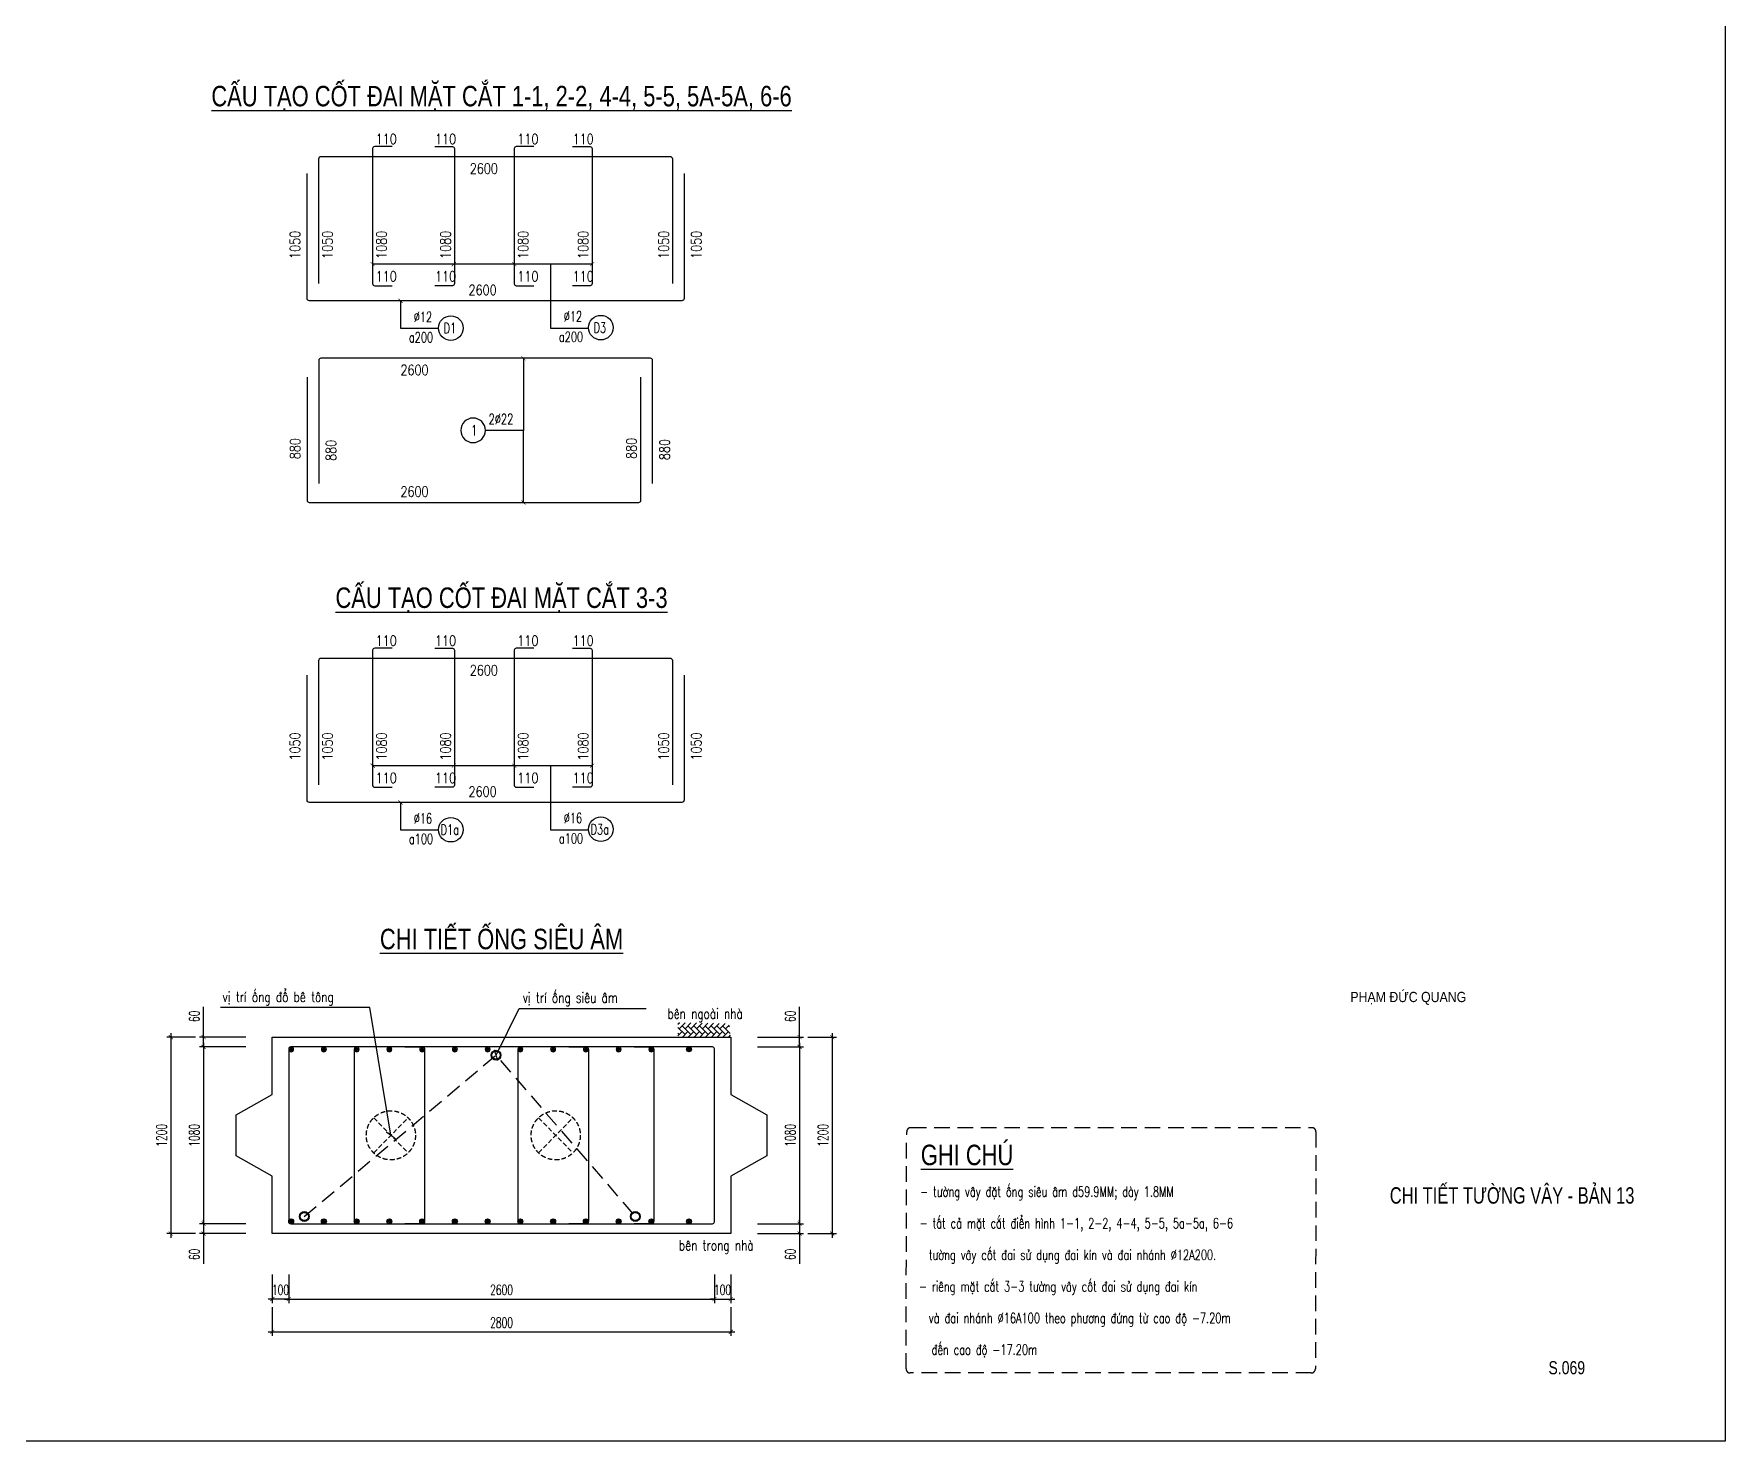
# Model space of a CAD drawing. Header units: millimetres. Extents: x -143483 to 1166745, y -1448440 to -1202244.
# Drawn here: x 113476 to 154797, y -1356105 to -1321726 of the extents above; entities that cross this region are included whole.
import ezdxf
from ezdxf.enums import TextEntityAlignment as Align

# ---------------------------------------------------------------- set-up
doc = ezdxf.new("R2010")
doc.units = ezdxf.units.MM
doc.header["$LTSCALE"] = 30
doc.header["$PDMODE"] = 3
doc.linetypes.add('DASHED', pattern=[19.05, 12.7, -6.35])
doc.layers.get('0').update_dxf_attribs({"lineweight": 9})
doc.layers.get('Defpoints').update_dxf_attribs({"lineweight": 9})
for name, color, linetype in [('0-Chu khung ten', 7, 'Continuous'), ('ccu11-Cotthep', 9, 'Continuous'), ('ccu11-Dim', 8, 'Continuous'), ('ccu11-Hatch', 8, 'Continuous'), ('ccu11-Manh', 8, 'Continuous'), ('ccu11-Text', 31, 'Continuous'), ('ccu11-Thay', 7, 'Continuous'), ('ccu11-Thep doc', 4, 'Continuous'), ('ccu11-Thepdai', 6, 'Continuous')]:
    doc.layers.add(name, color=color, linetype=linetype)
doc.layers.add('ccu11-Khuat', color=9, linetype='DASHED', lineweight=30)
doc.styles.add('ccu11-dim', font='vnsimli.shx', dxfattribs={"width": 0.65, "bigfont": 'bigfont.shx'})
doc.styles.add('ccu11-VnAvantH', font='VHAVAN.TTF')
doc.styles.add('ccu11-VnAvH-B', font='VHAVANB.TTF')
doc.styles.add('ccu11-vnsimli', font='vnsimli.shx', dxfattribs={"width": 0.8, "bigfont": 'vns.shx'})
doc.styles.add('ccu11-vnsimple', font='vnsimple.shx', dxfattribs={"bigfont": 'bigfont.shx'})
doc.styles.add('ccu11_simli', font='vnsimli.shx', dxfattribs={"width": 0.8})
doc.styles.add('LoGoTTAs1', font='VHARIAL.TTF')
doc.styles.add('LoGoTTAs2', font='VHAVAN.TTF')
doc.styles.add('VNARIALH', font='VHARIAL.TTF')
doc.dimstyles.new('ccu11-100', dxfattribs={"dimscale": 100, "dimtxt": 2.5, "dimasz": 1, "dimexe": 1, "dimexo": 2, "dimgap": 1, "dimtad": 1, "dimdec": 0, "dimdsep": 46, "dimtxsty": 'ccu11-dim', "dimblk": 'ARCHTICK', "dimcen": -1, "dimdle": 1, "dimclrd": 256, "dimclre": 256, "dimclrt": 3, "dimadec": 0, "dimazin": 2, "dimtfac": 0.1, "dimtdec": 0, "dimtmove": 0, "dimatfit": 1, "dimldrblk": 'ARCHTICK', "dimfxl": 0, "dimtvp": 0.833333, "dimtolj": 1, "dimtzin": 12, "dimarcsym": 0})
doc.dimstyles.new('ccu11-100x4', dxfattribs={"dimscale": 100, "dimtxt": 2.5, "dimasz": 1, "dimexe": 1, "dimexo": 2, "dimgap": 1, "dimtad": 1, "dimdec": 0, "dimlfac": 0.25, "dimdsep": 46, "dimtxsty": 'ccu11-dim', "dimblk": 'ARCHTICK', "dimcen": -1, "dimdle": 1, "dimclrd": 256, "dimclre": 256, "dimclrt": 3, "dimadec": 0, "dimazin": 2, "dimtfac": 0.1, "dimtdec": 0, "dimtmove": 0, "dimatfit": 1, "dimldrblk": 'ARCHTICK', "dimfxl": 0, "dimtvp": 0.833333, "dimtolj": 1, "dimtzin": 12, "dimarcsym": 0})

# ---------------------------------------------------------------- blocks, each defined once
blk = doc.blocks.new('_ARCHTICK')
at = {"color": 0, "linetype": 'ByBlock', "const_width": 0.15}
blk.add_lwpolyline([(-0.5, -0.5), (0.5, 0.5)], dxfattribs=at)
blk = doc.blocks.new('SHD')
at = {"layer": 'ccu11-Cotthep'}
blk.add_circle((300, 0), 300, dxfattribs=at)
at = {"layer": 'ccu11-Cotthep', "color": 31, "style": 'ccu11_simli', "width": 0.8}
blk.add_attdef('DK', text='', height=250, dxfattribs=at).set_placement((-101, 65), align=Align.BOTTOM_RIGHT)
blk.add_attdef('KH', text='', height=250, dxfattribs=at).set_placement((300, 0), align=Align.MIDDLE)
blk.add_attdef('KC', text='', height=250, dxfattribs=at).set_placement((-101, -142), align=Align.TOP_RIGHT)
blk = doc.blocks.new('MCT')
at = {"ltscale": 0.005}
for p, q in [((-0.49, 0), (0.49, 0)), ((0.35, -0.35), (-0.35, 0.35)), ((-0.35, -0.35), (0.35, 0.35)), ((0, -0.49), (0, 0.49))]:
    blk.add_line(p, q, dxfattribs=at)
blk.add_circle((0, 0), 0.492, dxfattribs=at)
blk = doc.blocks.new('*U3412')
at = {"layer": 'ccu11-Thep doc', "xscale": -121.9200000001001, "yscale": 121.9200000001001, "zscale": 121.92, "rotation": 270}
blk.add_blockref('MCT', (0, 0), dxfattribs=at)
blk = doc.blocks.new('*U3413')
at = {"layer": 'ccu11-Thep doc', "color": 0, "linetype": 'ByBlock', "lineweight": -2, "transparency": 16777216}
for p in [(0, 0), (800, 0), (1600, 0), (2400, 0), (3200, 0), (4000, 0), (4800, 0), (5600, 0), (6400, 0), (7200, 0), (8000, 0), (8800, 0)]:
    blk.add_blockref('*U3412', p, dxfattribs=at)
blk = doc.blocks.new('*U3414')
at = {"layer": 'ccu11-Thep doc', "xscale": -121.9200000001001, "yscale": 121.9200000001001, "zscale": 121.92, "rotation": 270}
blk.add_blockref('MCT', (0, 0), dxfattribs=at)
blk = doc.blocks.new('*U3415')
at = {"layer": 'ccu11-Thep doc', "color": 0, "linetype": 'ByBlock', "lineweight": -2, "transparency": 16777216}
for p in [(0, 0), (800, 0), (1600, 0), (2400, 0), (3200, 0), (4000, 0), (4800, 0), (5600, 0), (6400, 0), (7200, 0), (8000, 0), (8800, 0)]:
    blk.add_blockref('*U3414', p, dxfattribs=at)
blk = doc.blocks.new('*D3467')
at = {"layer": 'ccu11-Dim', "linetype": 'ByBlock', "lineweight": -2, "ltscale": 30, "transparency": 16777216}
for p, q in [((117623, -1346234), (117623, -1345494)), ((118652, -1346234), (117523, -1346234)), ((118652, -1346474), (117523, -1346474)), ((117623, -1346474), (117623, -1346234)), ((117623, -1346474), (117623, -1346574))]:
    blk.add_line(p, q, dxfattribs=at)
at = {"layer": 'Defpoints', "color": 0, "linetype": 'ByBlock', "ltscale": 30, "transparency": 16777216}
for p in [(117623, -1346474), (118852, -1346234), (118852, -1346474)]:
    blk.add_point(p, dxfattribs=at)
at = {"layer": 'ccu11-Dim', "linetype": 'ByBlock', "lineweight": -2, "ltscale": 30, "transparency": 16777216, "xscale": 100, "yscale": 100, "zscale": 100}
for p, rotation in [((117623, -1346234), 270), ((117623, -1346474), 90)]:
    blk.add_blockref('_ARCHTICK', p, dxfattribs=dict(at, rotation=rotation))
at = {"layer": 'ccu11-Dim', "color": 3, "linetype": 'ByBlock', "ltscale": 30, "transparency": 16777216, "insert": (117398, -1345726), "char_height": 250, "attachment_point": 5, "rotation": 90, "style": 'ccu11-dim'}
blk.add_mtext('\\A1;60', dxfattribs=at)
blk = doc.blocks.new('*D3468')
at = {"layer": 'ccu11-Dim', "linetype": 'ByBlock', "lineweight": -2, "ltscale": 30, "transparency": 16777216}
for p, q in [((118652, -1346474), (117523, -1346474)), ((117623, -1346374), (117623, -1350894)), ((118652, -1350794), (117523, -1350794))]:
    blk.add_line(p, q, dxfattribs=at)
at = {"layer": 'Defpoints', "color": 0, "linetype": 'ByBlock', "ltscale": 30, "transparency": 16777216}
for p in [(118852, -1346474), (117623, -1350794), (118852, -1350794)]:
    blk.add_point(p, dxfattribs=at)
at = {"layer": 'ccu11-Dim', "linetype": 'ByBlock', "lineweight": -2, "ltscale": 30, "transparency": 16777216, "xscale": 100, "yscale": 100, "zscale": 100}
for p, rotation in [((117623, -1346474), 90), ((117623, -1350794), 270)]:
    blk.add_blockref('_ARCHTICK', p, dxfattribs=dict(at, rotation=rotation))
at = {"layer": 'ccu11-Dim', "color": 3, "linetype": 'ByBlock', "ltscale": 30, "transparency": 16777216, "insert": (117398, -1348634), "char_height": 250, "attachment_point": 5, "rotation": 90, "style": 'ccu11-dim'}
blk.add_mtext('\\A1;1080', dxfattribs=at)
blk = doc.blocks.new('*D3469')
at = {"layer": 'ccu11-Dim', "linetype": 'ByBlock', "lineweight": -2, "ltscale": 30, "transparency": 16777216}
for p, q in [((117623, -1350794), (117623, -1350694)), ((118652, -1350794), (117523, -1350794)), ((118652, -1351034), (117523, -1351034)), ((117623, -1350794), (117623, -1351034)), ((117623, -1351034), (117623, -1351773))]:
    blk.add_line(p, q, dxfattribs=at)
at = {"layer": 'Defpoints', "color": 0, "linetype": 'ByBlock', "ltscale": 30, "transparency": 16777216}
for p in [(117623, -1350794), (118852, -1350794), (118852, -1351034)]:
    blk.add_point(p, dxfattribs=at)
at = {"layer": 'ccu11-Dim', "linetype": 'ByBlock', "lineweight": -2, "ltscale": 30, "transparency": 16777216, "xscale": 100, "yscale": 100, "zscale": 100}
for p, rotation in [((117623, -1350794), 270), ((117623, -1351034), 90)]:
    blk.add_blockref('_ARCHTICK', p, dxfattribs=dict(at, rotation=rotation))
at = {"layer": 'ccu11-Dim', "color": 3, "linetype": 'ByBlock', "ltscale": 30, "transparency": 16777216, "insert": (117398, -1351542), "char_height": 250, "attachment_point": 5, "rotation": 90, "style": 'ccu11-dim'}
blk.add_mtext('\\A1;60', dxfattribs=at)
blk = doc.blocks.new('*D3470')
at = {"layer": 'ccu11-Dim', "linetype": 'ByBlock', "lineweight": -2, "ltscale": 30, "transparency": 16777216}
for p, q in [((116823, -1346134), (116823, -1351134)), ((117423, -1346234), (116723, -1346234)), ((117423, -1351034), (116723, -1351034))]:
    blk.add_line(p, q, dxfattribs=at)
at = {"layer": 'Defpoints', "color": 0, "linetype": 'ByBlock', "ltscale": 30, "transparency": 16777216}
for p in [(117623, -1346234), (116823, -1351034), (117623, -1351034)]:
    blk.add_point(p, dxfattribs=at)
at = {"layer": 'ccu11-Dim', "linetype": 'ByBlock', "lineweight": -2, "ltscale": 30, "transparency": 16777216, "xscale": 100, "yscale": 100, "zscale": 100}
for p, rotation in [((116823, -1346234), 90), ((116823, -1351034), 270)]:
    blk.add_blockref('_ARCHTICK', p, dxfattribs=dict(at, rotation=rotation))
at = {"layer": 'ccu11-Dim', "color": 3, "linetype": 'ByBlock', "ltscale": 30, "transparency": 16777216, "insert": (116598, -1348634), "char_height": 250, "attachment_point": 5, "rotation": 90, "style": 'ccu11-dim'}
blk.add_mtext('\\A1;1200', dxfattribs=at)
blk = doc.blocks.new('*D3496')
at = {"layer": 'ccu11-Dim', "linetype": 'ByBlock', "lineweight": -2, "ltscale": 30, "transparency": 16777216}
for p, q in [((132183, -1346234), (132183, -1345494)), ((131154, -1346234), (132283, -1346234)), ((131154, -1346474), (132283, -1346474)), ((132183, -1346474), (132183, -1346234)), ((132183, -1346474), (132183, -1346574))]:
    blk.add_line(p, q, dxfattribs=at)
at = {"layer": 'Defpoints', "color": 0, "linetype": 'ByBlock', "ltscale": 30, "transparency": 16777216}
for p in [(130954, -1346234), (130954, -1346474), (132183, -1346474)]:
    blk.add_point(p, dxfattribs=at)
at = {"layer": 'ccu11-Dim', "linetype": 'ByBlock', "lineweight": -2, "ltscale": 30, "transparency": 16777216, "xscale": 100, "yscale": 100, "zscale": 100}
for p, rotation in [((132183, -1346234), 270), ((132183, -1346474), 90)]:
    blk.add_blockref('_ARCHTICK', p, dxfattribs=dict(at, rotation=rotation))
at = {"layer": 'ccu11-Dim', "color": 3, "linetype": 'ByBlock', "ltscale": 30, "transparency": 16777216, "insert": (131958, -1345726), "char_height": 250, "attachment_point": 5, "rotation": 90, "style": 'ccu11-dim'}
blk.add_mtext('\\A1;60', dxfattribs=at)
blk = doc.blocks.new('*D3497')
at = {"layer": 'ccu11-Dim', "linetype": 'ByBlock', "lineweight": -2, "ltscale": 30, "transparency": 16777216}
for p, q in [((131154, -1346474), (132283, -1346474)), ((132183, -1346374), (132183, -1350894)), ((131154, -1350794), (132283, -1350794))]:
    blk.add_line(p, q, dxfattribs=at)
at = {"layer": 'Defpoints', "color": 0, "linetype": 'ByBlock', "ltscale": 30, "transparency": 16777216}
for p in [(130954, -1346474), (130954, -1350794), (132183, -1350794)]:
    blk.add_point(p, dxfattribs=at)
at = {"layer": 'ccu11-Dim', "linetype": 'ByBlock', "lineweight": -2, "ltscale": 30, "transparency": 16777216, "xscale": 100, "yscale": 100, "zscale": 100}
for p, rotation in [((132183, -1346474), 90), ((132183, -1350794), 270)]:
    blk.add_blockref('_ARCHTICK', p, dxfattribs=dict(at, rotation=rotation))
at = {"layer": 'ccu11-Dim', "color": 3, "linetype": 'ByBlock', "ltscale": 30, "transparency": 16777216, "insert": (131958, -1348634), "char_height": 250, "attachment_point": 5, "rotation": 90, "style": 'ccu11-dim'}
blk.add_mtext('\\A1;1080', dxfattribs=at)
blk = doc.blocks.new('*D3498')
at = {"layer": 'ccu11-Dim', "linetype": 'ByBlock', "lineweight": -2, "ltscale": 30, "transparency": 16777216}
for p, q in [((132183, -1350794), (132183, -1350694)), ((131154, -1350794), (132283, -1350794)), ((131154, -1351034), (132283, -1351034)), ((132183, -1350794), (132183, -1351034)), ((132183, -1351034), (132183, -1351773))]:
    blk.add_line(p, q, dxfattribs=at)
at = {"layer": 'Defpoints', "color": 0, "linetype": 'ByBlock', "ltscale": 30, "transparency": 16777216}
for p in [(130954, -1350794), (130954, -1351034), (132183, -1350794)]:
    blk.add_point(p, dxfattribs=at)
at = {"layer": 'ccu11-Dim', "linetype": 'ByBlock', "lineweight": -2, "ltscale": 30, "transparency": 16777216, "xscale": 100, "yscale": 100, "zscale": 100}
for p, rotation in [((132183, -1350794), 270), ((132183, -1351034), 90)]:
    blk.add_blockref('_ARCHTICK', p, dxfattribs=dict(at, rotation=rotation))
at = {"layer": 'ccu11-Dim', "color": 3, "linetype": 'ByBlock', "ltscale": 30, "transparency": 16777216, "insert": (131958, -1351542), "char_height": 250, "attachment_point": 5, "rotation": 90, "style": 'ccu11-dim'}
blk.add_mtext('\\A1;60', dxfattribs=at)
blk = doc.blocks.new('*D3499')
at = {"layer": 'ccu11-Dim', "linetype": 'ByBlock', "lineweight": -2, "ltscale": 30, "transparency": 16777216}
for p, q in [((132983, -1346134), (132983, -1351134)), ((132383, -1346234), (133083, -1346234)), ((132383, -1351034), (133083, -1351034))]:
    blk.add_line(p, q, dxfattribs=at)
at = {"layer": 'Defpoints', "color": 0, "linetype": 'ByBlock', "ltscale": 30, "transparency": 16777216}
for p in [(132183, -1346234), (132183, -1351034), (132983, -1351034)]:
    blk.add_point(p, dxfattribs=at)
at = {"layer": 'ccu11-Dim', "linetype": 'ByBlock', "lineweight": -2, "ltscale": 30, "transparency": 16777216, "xscale": 100, "yscale": 100, "zscale": 100}
for p, rotation in [((132983, -1346234), 90), ((132983, -1351034), 270)]:
    blk.add_blockref('_ARCHTICK', p, dxfattribs=dict(at, rotation=rotation))
at = {"layer": 'ccu11-Dim', "color": 3, "linetype": 'ByBlock', "ltscale": 30, "transparency": 16777216, "insert": (132758, -1348634), "char_height": 250, "attachment_point": 5, "rotation": 90, "style": 'ccu11-dim'}
blk.add_mtext('\\A1;1200', dxfattribs=at)
blk = doc.blocks.new('*D3525')
at = {"layer": 'ccu11-Dim', "linetype": 'ByBlock', "lineweight": -2, "ltscale": 30, "transparency": 16777216}
for p, q in [((119303, -1352834), (119303, -1353534)), ((130503, -1352834), (130503, -1353534)), ((119203, -1353434), (130603, -1353434))]:
    blk.add_line(p, q, dxfattribs=at)
at = {"layer": 'Defpoints', "color": 0, "linetype": 'ByBlock', "ltscale": 30, "transparency": 16777216}
for p in [(119303, -1352634), (130503, -1352634), (130503, -1353434)]:
    blk.add_point(p, dxfattribs=at)
at = {"layer": 'ccu11-Dim', "linetype": 'ByBlock', "lineweight": -2, "ltscale": 30, "transparency": 16777216, "xscale": 100, "yscale": 100, "zscale": 100, "rotation": 180}
blk.add_blockref('_ARCHTICK', (119303, -1353434), dxfattribs=at)
at = {"layer": 'ccu11-Dim', "linetype": 'ByBlock', "lineweight": -2, "ltscale": 30, "transparency": 16777216, "xscale": 100, "yscale": 100, "zscale": 100}
blk.add_blockref('_ARCHTICK', (130503, -1353434), dxfattribs=at)
at = {"layer": 'ccu11-Dim', "color": 3, "linetype": 'ByBlock', "ltscale": 30, "transparency": 16777216, "insert": (124903, -1353209), "char_height": 250, "attachment_point": 5, "style": 'ccu11-dim'}
blk.add_mtext('\\A1;2800', dxfattribs=at)
blk = doc.blocks.new('*D3526')
at = {"layer": 'ccu11-Dim', "linetype": 'ByBlock', "lineweight": -2, "ltscale": 30, "transparency": 16777216}
for p, q in [((119703, -1352034), (119703, -1352734)), ((130103, -1352034), (130103, -1352734)), ((119603, -1352634), (130203, -1352634))]:
    blk.add_line(p, q, dxfattribs=at)
at = {"layer": 'Defpoints', "color": 0, "linetype": 'ByBlock', "ltscale": 30, "transparency": 16777216}
for p in [(119703, -1351834), (130103, -1351834), (130103, -1352634)]:
    blk.add_point(p, dxfattribs=at)
at = {"layer": 'ccu11-Dim', "linetype": 'ByBlock', "lineweight": -2, "ltscale": 30, "transparency": 16777216, "xscale": 100, "yscale": 100, "zscale": 100, "rotation": 180}
blk.add_blockref('_ARCHTICK', (119703, -1352634), dxfattribs=at)
at = {"layer": 'ccu11-Dim', "linetype": 'ByBlock', "lineweight": -2, "ltscale": 30, "transparency": 16777216, "xscale": 100, "yscale": 100, "zscale": 100}
blk.add_blockref('_ARCHTICK', (130103, -1352634), dxfattribs=at)
at = {"layer": 'ccu11-Dim', "color": 3, "linetype": 'ByBlock', "ltscale": 30, "transparency": 16777216, "insert": (124903, -1352409), "char_height": 250, "attachment_point": 5, "style": 'ccu11-dim'}
blk.add_mtext('\\A1;2600', dxfattribs=at)
blk = doc.blocks.new('*D3527')
at = {"layer": 'ccu11-Dim', "linetype": 'ByBlock', "lineweight": -2, "ltscale": 30, "transparency": 16777216}
for p, q in [((119303, -1352034), (119303, -1352734)), ((119703, -1352034), (119703, -1352734)), ((119303, -1352634), (119203, -1352634)), ((119703, -1352634), (119303, -1352634)), ((119703, -1352634), (119803, -1352634))]:
    blk.add_line(p, q, dxfattribs=at)
at = {"layer": 'Defpoints', "color": 0, "linetype": 'ByBlock', "ltscale": 30, "transparency": 16777216}
for p in [(119303, -1351834), (119703, -1351834), (119303, -1352634)]:
    blk.add_point(p, dxfattribs=at)
at = {"layer": 'ccu11-Dim', "linetype": 'ByBlock', "lineweight": -2, "ltscale": 30, "transparency": 16777216, "xscale": 100, "yscale": 100, "zscale": 100}
blk.add_blockref('_ARCHTICK', (119303, -1352634), dxfattribs=at)
at = {"layer": 'ccu11-Dim', "linetype": 'ByBlock', "lineweight": -2, "ltscale": 30, "transparency": 16777216, "xscale": 100, "yscale": 100, "zscale": 100, "rotation": 180}
blk.add_blockref('_ARCHTICK', (119703, -1352634), dxfattribs=at)
at = {"layer": 'ccu11-Dim', "color": 3, "linetype": 'ByBlock', "ltscale": 30, "transparency": 16777216, "insert": (119503, -1352409), "char_height": 250, "attachment_point": 5, "style": 'ccu11-dim'}
blk.add_mtext('\\A1;100', dxfattribs=at)
blk = doc.blocks.new('*D3524')
at = {"layer": 'ccu11-Dim', "linetype": 'ByBlock', "lineweight": -2, "ltscale": 30, "transparency": 16777216}
for p, q in [((130103, -1352034), (130103, -1352734)), ((130503, -1352034), (130503, -1352734)), ((130103, -1352634), (130003, -1352634)), ((130103, -1352634), (130503, -1352634)), ((130503, -1352634), (130603, -1352634))]:
    blk.add_line(p, q, dxfattribs=at)
at = {"layer": 'Defpoints', "color": 0, "linetype": 'ByBlock', "ltscale": 30, "transparency": 16777216}
for p in [(130103, -1351834), (130503, -1351834), (130503, -1352634)]:
    blk.add_point(p, dxfattribs=at)
at = {"layer": 'ccu11-Dim', "linetype": 'ByBlock', "lineweight": -2, "ltscale": 30, "transparency": 16777216, "xscale": 100, "yscale": 100, "zscale": 100}
blk.add_blockref('_ARCHTICK', (130103, -1352634), dxfattribs=at)
at = {"layer": 'ccu11-Dim', "linetype": 'ByBlock', "lineweight": -2, "ltscale": 30, "transparency": 16777216, "xscale": 100, "yscale": 100, "zscale": 100, "rotation": 180}
blk.add_blockref('_ARCHTICK', (130503, -1352634), dxfattribs=at)
at = {"layer": 'ccu11-Dim', "color": 3, "linetype": 'ByBlock', "ltscale": 30, "transparency": 16777216, "insert": (130303, -1352409), "char_height": 250, "attachment_point": 5, "style": 'ccu11-dim'}
blk.add_mtext('\\A1;100', dxfattribs=at)
blk = doc.blocks.new('ccu11_88_tenbv')
at = {"layer": '0-Chu khung ten', "color": 31, "style": 'LoGoTTAs2', "width": 0.8}
for p in [(-8837, 8052), (-8800, 6853)]:
    blk.add_attdef('...', p, '', height=220, dxfattribs=at)
at = {"layer": '0-Chu khung ten', "color": 31}
for tag, height, style, width, p in [('1', 500, 'VNARIALH', 0.85, (-4500, 3869)), ('2', 500, 'VNARIALH', 0.85, (-4500, 2917)), ('S1-01-1', 700, 'LoGoTTAs1', 0.8, (-2250, 607)), ('1/100', 350, 'VNARIALH', 0.85, (-6750, 229))]:
    blk.add_attdef(tag, text='', height=height, dxfattribs=dict(at, style=style, width=width)).set_placement(p, align=Align.CENTER)

msp = doc.modelspace()

# ---------------------------------------------------------------- hatches: boundary and pattern name
at = {"layer": 'ccu11-Hatch', "ltscale": 10}
h = msp.add_hatch(dxfattribs=at)
h.set_pattern_fill('AR-HBONE', color=256, scale=25, angle=270, style=0)
h.set_pattern_definition([(45, (-3132639.97, 430222.54), (141.4213562, 4e-14), [300, -100]), (315, (-3132569.26, 430293.25), (141.4213562, 4e-14), [300, -100])])
h.paths.add_polyline_path([(129210.53, -1345880.93), (129210.53, -1346233.66), (130502.89, -1346233.66), (130460.03, -1345902.35)])

# ---------------------------------------------------------------- linework, layer by layer
at = {"layer": 'ccu11-Khuat', "ltscale": 0.3}
for p, q in [((121780.32, -1348204.3), (122618.55, -1349063.01)), ((121780.32, -1349063.01), (122618.55, -1348204.3)), ((125807.55, -1348204.3), (126645.78, -1349063.01)), ((125807.55, -1349063.01), (126645.78, -1348204.3))]:
    msp.add_line(p, q, dxfattribs=at)
at = {"layer": 'ccu11-Khuat', "flags": 128}
msp.add_lwpolyline([(120084.19, -1350616.76), (124767.41, -1346676.73), (128169.41, -1350616.76)], dxfattribs=at)
at = {"layer": 'ccu11-Khuat'}
msp.add_lwpolyline([(134900.91, -1348446.4), (144700.13, -1348446.4, -0.41421356), (144800.13, -1348546.4), (144785.52, -1354339.32, -0.41421356), (144685.52, -1354439.32), (134886.3, -1354439.32, -0.41421356), (134786.3, -1354339.32), (134800.91, -1348546.4, -0.41421356)], format="xyb", close=True, dxfattribs=at)
at = {"layer": 'ccu11-Khuat', "ltscale": 0.3}
for centre in [(122199.43, -1348633.66), (126226.66, -1348633.66)]:
    msp.add_circle(centre, 600, dxfattribs=at)
at = {"layer": 'ccu11-Thay'}
for points in [[(70696.95, -1296634.13), (154796.95, -1296634.13), (154796.95, -1356104.84), (70696.95, -1356104.84)], [(70696.95, -1296634.13), (154796.95, -1296634.13), (154796.95, -1356104.84), (70696.95, -1356104.84)], [(118423.12, -1348133.66), (119302.89, -1347633.66), (119302.89, -1346233.66), (130502.89, -1346233.66), (130502.89, -1347633.66), (131382.66, -1348133.66), (131382.66, -1349133.66), (130502.89, -1349633.66), (130502.89, -1351033.66), (119302.89, -1351033.66), (119302.89, -1349633.66), (118423.12, -1349133.66)]]:
    msp.add_lwpolyline(points, close=True, dxfattribs=at)
at = {"layer": 'ccu11-Thay', "ltscale": 30}
for centre, radius in [((124767.41, -1346676.73), 120), ((124767.41, -1346676.73), 100), ((120084.19, -1350616.76), 120), ((120084.19, -1350616.76), 100), ((128169.41, -1350616.76), 120), ((128169.41, -1350616.76), 100)]:
    msp.add_circle(centre, radius, dxfattribs=at)
at = {"layer": 'ccu11-Thepdai'}
for points in [[(129083.94, -1327822.37), (129083.94, -1324788.4, 0.41421356), (129023.94, -1324728.4), (124758.74, -1324728.4), (120493.54, -1324728.4, 0.41421356), (120433.54, -1324788.4), (120433.54, -1327822.37)], [(129364.23, -1325138.87), (129364.23, -1328188.4, -0.41421356), (129304.23, -1328248.4), (124758.74, -1328248.4), (120213.25, -1328248.4, -0.41421356), (120153.25, -1328188.4), (120153.25, -1325138.87)], [(128591.27, -1332712.11), (128591.27, -1329702.11, 0.41421356), (128541.27, -1329652.11), (120488.25, -1329652.11, 0.41421356), (120438.25, -1329702.11), (120438.25, -1332712.11)], [(129083.94, -1340075.66), (129083.94, -1337041.69, 0.41421356), (129023.94, -1336981.69), (124758.74, -1336981.69), (120493.54, -1336981.69, 0.41421356), (120433.54, -1337041.69), (120433.54, -1340075.66)], [(129364.23, -1337392.16), (129364.23, -1340441.69, -0.41421356), (129304.23, -1340501.69), (124758.74, -1340501.69), (120213.25, -1340501.69, -0.41421356), (120153.25, -1340441.69), (120153.25, -1337392.16)], [(121783.57, -1346473.66), (121363.57, -1346473.66, 0.41421356), (121303.57, -1346533.66), (121303.57, -1350733.66, 0.41421356), (121363.57, -1350793.66), (121783.57, -1350793.66)], [(122543.57, -1346473.66), (122963.57, -1346473.66, -0.41421356), (123023.57, -1346533.66), (123023.57, -1350733.66, -0.41421356), (122963.57, -1350793.66), (122543.57, -1350793.66)], [(125783.57, -1346473.66), (125363.57, -1346473.66, 0.41421356), (125303.57, -1346533.66), (125303.57, -1350733.66, 0.41421356), (125363.57, -1350793.66), (125783.57, -1350793.66)], [(126543.57, -1346473.66), (126963.57, -1346473.66, -0.41421356), (127023.57, -1346533.66), (127023.57, -1350733.66, -0.41421356), (126963.57, -1350793.66), (126543.57, -1350793.66)], [(128143.57, -1346473.66), (128563.57, -1346473.66, -0.41421356), (128623.57, -1346533.66), (128623.57, -1350733.66, -0.41421356), (128563.57, -1350793.66), (128143.57, -1350793.66)]]:
    msp.add_lwpolyline(points, format="xyb", dxfattribs=at)
at = {"layer": 'ccu11-Thepdai', "flags": 128}
for points in [[(122233.25, -1324481.15), (121803.25, -1324481.15, 0.38911631), (121753.25, -1324531.15), (121753.25, -1327775.91), (121753.25, -1327828.21, 0.38911631), (121803.25, -1327878.21), (122233.25, -1327878.21)], [(123273.58, -1324481.15), (123703.58, -1324481.15, -0.38911631), (123753.58, -1324531.15), (123753.58, -1327775.91), (123753.58, -1327828.21, -0.38911631), (123703.58, -1327878.21), (123273.58, -1327878.21)], [(125693.96, -1324481.15), (125263.96, -1324481.15, 0.38911631), (125213.96, -1324531.15), (125213.96, -1327775.91), (125213.96, -1327828.21, 0.38911631), (125263.96, -1327878.21), (125693.96, -1327878.21)], [(126634.78, -1324481.15), (127064.78, -1324481.15, -0.38911631), (127114.78, -1324531.15), (127114.78, -1327775.91), (127114.78, -1327828.21, -0.38911631), (127064.78, -1327878.21), (126634.78, -1327878.21)], [(122233.25, -1336734.44), (121803.25, -1336734.44, 0.38911631), (121753.25, -1336784.44), (121753.25, -1340029.21), (121753.25, -1340081.5, 0.38911631), (121803.25, -1340131.5), (122233.25, -1340131.5)], [(123273.58, -1336734.44), (123703.58, -1336734.44, -0.38911631), (123753.58, -1336784.44), (123753.58, -1340029.21), (123753.58, -1340081.5, -0.38911631), (123703.58, -1340131.5), (123273.58, -1340131.5)], [(125693.96, -1336734.44), (125263.96, -1336734.44, 0.38911631), (125213.96, -1336784.44), (125213.96, -1340029.21), (125213.96, -1340081.5, 0.38911631), (125263.96, -1340131.5), (125693.96, -1340131.5)], [(126634.78, -1336734.44), (127064.78, -1336734.44, -0.38911631), (127114.78, -1336784.44), (127114.78, -1340029.21), (127114.78, -1340081.5, -0.38911631), (127064.78, -1340131.5), (126634.78, -1340131.5)]]:
    msp.add_lwpolyline(points, format="xyb", dxfattribs=at)
at = {"layer": 'ccu11-Thepdai', "linetype": 'ByBlock', "ltscale": 30}
msp.add_lwpolyline([(120153.25, -1330112.11), (120153.25, -1333122.11, 0.41421356), (120203.25, -1333172.11), (128256.27, -1333172.11, 0.41421356), (128306.27, -1333122.11), (128306.27, -1330112.11)], format="xyb", dxfattribs=at)
at = {"layer": 'ccu11-Thepdai'}
msp.add_lwpolyline([(124902.89, -1346473.66), (119752.89, -1346473.66, 0.41421356), (119702.89, -1346523.66), (119702.89, -1350743.66, 0.41421356), (119752.89, -1350793.66), (124902.89, -1350793.66), (130052.89, -1350793.66, 0.41421356), (130102.89, -1350743.66), (130102.89, -1346523.66, 0.41421356), (130052.89, -1346473.66)], format="xyb", close=True, dxfattribs=at)

# ---------------------------------------------------------------- block references
at = {"layer": 'ccu11-Cotthep', "yscale": 100, "zscale": 100, "rotation": 180}
for p, xscale in [((121753.25, -1327351.51), -100), ((123737.38, -1327351.51), 100), ((125213.96, -1327351.51), -100), ((121753.25, -1339604.8), -100), ((123737.38, -1339604.8), 100), ((125213.96, -1339604.8), -100)]:
    msp.add_blockref('_ARCHTICK', p, dxfattribs=dict(at, xscale=xscale))
at = {"layer": 'ccu11-Cotthep'}
ref = msp.add_blockref('SHD', (123363.83, -1328914.36), dxfattribs=at)
ref.add_attrib('KH', 'D1', dxfattribs={"color": 31, "height": 250, "style": 'ccu11-vnsimple', "width": 0.7}).set_placement((123638.83, -1328914.36), align=Align.MIDDLE_CENTER)
ref.add_attrib('KC', 'a200', dxfattribs={"color": 31, "height": 250, "style": 'ccu11-vnsimple', "width": 0.7}).set_placement((122935.25, -1329014.36), align=Align.TOP_CENTER)
ref.add_attrib('DK', '`12', dxfattribs={"color": 31, "height": 250, "style": 'ccu11-vnsimple', "width": 0.7}).set_placement((122983.05, -1328839.36), align=Align.BOTTOM_CENTER)
ref = msp.add_blockref('SHD', (127028.65, -1328903.36), dxfattribs=at)
ref.add_attrib('KH', 'D3', dxfattribs={"color": 31, "height": 250, "style": 'ccu11-vnsimple', "width": 0.7}).set_placement((127303.65, -1328903.36), align=Align.MIDDLE_CENTER)
ref.add_attrib('KC', 'a200', dxfattribs={"color": 31, "height": 250, "style": 'ccu11-vnsimple', "width": 0.7}).set_placement((126600.07, -1329003.36), align=Align.TOP_CENTER)
ref.add_attrib('DK', '`12', dxfattribs={"color": 31, "height": 250, "style": 'ccu11-vnsimple', "width": 0.7}).set_placement((126647.87, -1328828.36), align=Align.BOTTOM_CENTER)
ref = msp.add_blockref('SHD', (124508.28, -1331412.11), dxfattribs=dict(at, xscale=-1))
ref.add_attrib('KH', '1', dxfattribs={"color": 31, "height": 250, "style": 'ccu11-vnsimple', "width": 0.7}).set_placement((124233.28, -1331412.11), align=Align.MIDDLE_CENTER)
ref.add_attrib('DK', '2`22', dxfattribs={"color": 31, "height": 250, "style": 'ccu11-vnsimple', "width": 0.7}).set_placement((124889.06, -1331337.11), align=Align.BOTTOM_CENTER)
ref = msp.add_blockref('SHD', (123363.83, -1341167.65), dxfattribs=at)
ref.add_attrib('KH', 'D1a', dxfattribs={"color": 31, "height": 250, "style": 'ccu11-vnsimple', "width": 0.7}).set_placement((123638.83, -1341167.65), align=Align.MIDDLE_CENTER)
ref.add_attrib('KC', 'a100', dxfattribs={"color": 31, "height": 250, "style": 'ccu11-vnsimple', "width": 0.7}).set_placement((122935.25, -1341267.65), align=Align.TOP_CENTER)
ref.add_attrib('DK', '`16', dxfattribs={"color": 31, "height": 250, "style": 'ccu11-vnsimple', "width": 0.7}).set_placement((122983.05, -1341092.65), align=Align.BOTTOM_CENTER)
ref = msp.add_blockref('SHD', (127028.65, -1341156.65), dxfattribs=at)
ref.add_attrib('KH', 'D3a', dxfattribs={"color": 31, "height": 250, "style": 'ccu11-vnsimple', "width": 0.7}).set_placement((127303.65, -1341156.65), align=Align.MIDDLE_CENTER)
ref.add_attrib('KC', 'a100', dxfattribs={"color": 31, "height": 250, "style": 'ccu11-vnsimple', "width": 0.7}).set_placement((126600.07, -1341256.65), align=Align.TOP_CENTER)
ref.add_attrib('DK', '`16', dxfattribs={"color": 31, "height": 250, "style": 'ccu11-vnsimple', "width": 0.7}).set_placement((126647.87, -1341081.65), align=Align.BOTTOM_CENTER)
at = {"layer": 'ccu11-Text'}
ref = msp.add_blockref('ccu11_88_tenbv', (154809.5, -1356104.84), dxfattribs=dict(at, xscale=0.9648990920163515, yscale=0.9648990920163515, zscale=0.9648990920163515))
ref.add_attrib('1', 'CHI TIÕT T¦êNG V¢Y - B¶N 13', dxfattribs={"layer": '0-Chu khung ten', "color": 1, "height": 400.4762, "style": 'ccu11-VnAvantH', "width": 0.75}).set_placement((149591.95, -1349901.62), align=Align.TOP_CENTER)
ref.add_attrib('S1-01-1', 'S.069', dxfattribs={"layer": '0-Chu khung ten', "color": 31, "height": 320.381, "style": 'ccu11-VnAvantH', "width": 0.8}).set_placement((150927.11, -1354470.56), align=Align.CENTER)
ref.add_attrib('...', 'ph¹m ®øc quang', dxfattribs={"layer": '0-Chu khung ten', "color": 1, "height": 250, "style": 'ccu11-VnAvantH', "width": 0.9}).set_placement((147055.2, -1345379.06), align=Align.CENTER)
at = {"layer": 'ccu11-Thep doc'}
msp.add_blockref('*U3413', (119762.89, -1346533.66), dxfattribs=at)
at = {"layer": 'ccu11-Thep doc', "xscale": 121.9200000001001, "yscale": 121.9200000001001, "zscale": 121.9200000001001, "rotation": 90.00000000000001}
for p in [(129483.24, -1346533.66), (129483.24, -1350733.66)]:
    msp.add_blockref('MCT', p, dxfattribs=at)
at = {"layer": 'ccu11-Thep doc', "xscale": -1, "rotation": 180}
msp.add_blockref('*U3415', (119762.89, -1350733.66), dxfattribs=at)

# ---------------------------------------------------------------- texts
at = {"layer": 'ccu11-Text', "color": 6, "style": 'ccu11-VnAvH-B', "width": 0.8}
for s, p in [('%%ucÊu t¹o cèt ®ai mÆt c¾t 1-1, 2-2, 4-4, 5-5, 5a-5a, 6-6', (124902.89, -1323496.93)), ('%%ucÊu t¹o cèt ®ai mÆt c¾t 3-3', (124902.89, -1335750.22))]:
    msp.add_text(s, height=500, dxfattribs=at).set_placement(p, align=Align.CENTER)
at = {"layer": 'ccu11-Text'}
for s, height, style, width, p in [('110', 250, 'ccu11-vnsimli', 0.8, (121828.88, -1324420.72)), ('110', 250, 'ccu11-vnsimli', 0.8, (123277.95, -1324420.72)), ('110', 250, 'ccu11-vnsimli', 0.8, (125289.59, -1324420.72)), ('110', 250, 'ccu11-vnsimli', 0.8, (126639.15, -1324420.72)), ('2600', 250, 'ccu11-vnsimli', 0.8, (124127.52, -1325143.66)), ('110', 250, 'ccu11-vnsimli', 0.8, (121828.88, -1327775.43)), ('110', 250, 'ccu11-vnsimli', 0.8, (123277.95, -1327775.43)), ('110', 250, 'ccu11-vnsimli', 0.8, (125289.59, -1327775.43)), ('110', 250, 'ccu11-vnsimli', 0.8, (126639.15, -1327775.43)), ('2600', 250, 'ccu11-vnsimli', 0.8, (124097.28, -1328109.19)), ('2600', 250, 'ccu11-vnsimli', 0.8, (122433.74, -1330062.14)), ('2600', 250, 'ccu11-vnsimli', 0.8, (122433.74, -1333032.9)), ('110', 250, 'ccu11-vnsimli', 0.8, (121828.88, -1336674.01)), ('110', 250, 'ccu11-vnsimli', 0.8, (123277.95, -1336674.01)), ('110', 250, 'ccu11-vnsimli', 0.8, (125289.59, -1336674.01)), ('110', 250, 'ccu11-vnsimli', 0.8, (126639.15, -1336674.01)), ('2600', 250, 'ccu11-vnsimli', 0.8, (124127.52, -1337396.95)), ('110', 250, 'ccu11-vnsimli', 0.8, (121828.88, -1340028.72)), ('110', 250, 'ccu11-vnsimli', 0.8, (123277.95, -1340028.72)), ('110', 250, 'ccu11-vnsimli', 0.8, (125289.59, -1340028.72)), ('110', 250, 'ccu11-vnsimli', 0.8, (126639.15, -1340028.72)), ('2600', 250, 'ccu11-vnsimli', 0.8, (124097.28, -1340362.48)), ('vÞ trÝ èng ®æ bª t«ng', 250, 'ccu11-vnsimli', 0.75, (118087.96, -1345374.85)), ('vÞ trÝ èng siªu ©m', 250, 'ccu11-vnsimli', 0.75, (125419.9, -1345394.79)), ('%%uGHI CHó', 500, 'ccu11-VnAvH-B', 0.8, (135145.72, -1349362.81))]:
    msp.add_text(s, height=height, dxfattribs=dict(at, style=style, width=width)).set_placement(p)
at = {"layer": 'ccu11-Text', "style": 'ccu11-vnsimli', "width": 0.8}
for s, p in [('1050', (119980.93, -1327224.13)), ('1050', (120776.22, -1327224.13)), ('1080', (122095.93, -1327224.13)), ('1080', (123660.9, -1327224.13)), ('1080', (125556.64, -1327224.13)), ('1080', (127022.1, -1327224.13)), ('1050', (128991.26, -1327224.13)), ('1050', (129786.55, -1327224.13)), ('880', (119984.86, -1332117.59)), ('880', (120860.83, -1332158.91)), ('880', (128201.61, -1332110.9)), ('880', (129013.85, -1332138.28)), ('1050', (119980.93, -1339477.42)), ('1050', (120776.22, -1339477.42)), ('1080', (122095.93, -1339477.42)), ('1080', (123660.9, -1339477.42)), ('1080', (125556.64, -1339477.42)), ('1080', (127022.1, -1339477.42)), ('1050', (128991.26, -1339477.42)), ('1050', (129786.55, -1339477.42))]:
    msp.add_text(s, height=250, rotation=90, dxfattribs=at).set_placement(p)
at = {"layer": 'ccu11-Text', "style": 'ccu11-VnAvH-B', "width": 0.8}
msp.add_text('%%Uchi tiÕt èng siªu ©m', height=500, dxfattribs=at).set_placement((124902.89, -1344087.53), align=Align.CENTER)
at = {"layer": 'ccu11-Text', "linetype": 'Continuous', "style": 'ccu11-vnsimli', "width": 0.75}
for s, p in [('bªn ngoµi nhµ', (129876.13, -1345785.51)), ('bªn trong nhµ', (130148.9, -1351445.55))]:
    msp.add_text(s, height=250, dxfattribs=at).set_placement(p, align=Align.CENTER)
at = {"layer": 'ccu11-Text', "linetype": 'Continuous', "style": 'ccu11-vnsimli', "width": 0.7}
msp.add_text('- t\xadêng v©y ®Æt èng siªu ©m d59.9MM; dµy 1.8MM', height=250, dxfattribs=at).set_placement((135131.11, -1350134.51))
at = {"layer": 'ccu11-Text', "color": 2, "linetype": 'Continuous', "style": 'ccu11-vnsimli', "width": 0.7}
for s, p in [('- tÊt c¶ mÆt c¾t ®iÓn h×nh 1-1, 2-2, 4-4, 5-5, 5a-5a, 6-6', (135116.5, -1350906.22)), ('  t\xadêng v©y cèt ®ai sö dông ®ai kÝn vµ ®ai nh¸nh `12A200.', (135101.9, -1351677.93))]:
    msp.add_text(s, height=250, dxfattribs=at).set_placement(p)
at = {"layer": 'ccu11-Text', "color": 3, "linetype": 'Continuous', "style": 'ccu11-vnsimli', "width": 0.7}
for s, p in [('- riªng mÆt c¾t 3-3 t\xadêng v©y cèt ®ai sö dông ®ai kÝn', (135101.9, -1352449.63)), ('  vµ ®ai nh¸nh `16A100 theo ph\xad¬ng ®øng tõ cao ®é -7.20m', (135101.9, -1353221.34)), ('®Õn cao ®é -17.20m', (135409.75, -1353993.05))]:
    msp.add_text(s, height=250, dxfattribs=at).set_placement(p)

# ---------------------------------------------------------------- dimensions: what is measured, and where the dimension line sits
at = {"layer": 'ccu11-Dim', "linetype": 'ByBlock', "ltscale": 30}
for base, p1, p2, angle, picture, middle in [((117623.12, -1346473.66), (118851.52, -1346233.66), (118851.52, -1346473.66), 90, '*D3467', (117623.12, -1345725.67)), ((132182.66, -1346473.66), (130954.26, -1346233.66), (130954.26, -1346473.66), 90, '*D3496', (132182.66, -1345725.67)), ((117623.12, -1350793.66), (118851.52, -1351033.66), (118851.52, -1350793.66), 270, '*D3469', (117623.12, -1351541.64)), ((132182.66, -1350793.66), (130954.26, -1351033.66), (130954.26, -1350793.66), 270, '*D3498', (132182.66, -1351541.64))]:
    dim = msp.add_linear_dim(base=base, p1=p1, p2=p2, angle=angle, dimstyle='ccu11-100x4', dxfattribs=at)
    dim.commit()
    dim.dimension.update_dxf_attribs({"geometry": picture, "text_midpoint": middle, "dimtype": 160})
for base, p1, p2, picture, middle in [((116823.12, -1351033.66), (117623.12, -1346233.66), (117623.12, -1351033.66), '*D3470', (116598.12, -1348633.66)), ((132982.66, -1351033.66), (132182.66, -1346233.66), (132182.66, -1351033.66), '*D3499', (132757.66, -1348633.66))]:
    dim = msp.add_linear_dim(base=base, p1=p1, p2=p2, angle=90, dimstyle='ccu11-100x4', dxfattribs=at)
    dim.commit()
    dim.dimension.update_dxf_attribs({"geometry": picture, "text_midpoint": middle})
for base, p1, p2, angle, override, picture, middle in [((117623.12, -1350793.66), (118851.52, -1346473.66), (118851.52, -1350793.66), 90, {"dimtmove": 1}, '*D3468', (117398.12, -1348633.66)), ((132182.66, -1350793.66), (130954.26, -1346473.66), (130954.26, -1350793.66), 90, {"dimtmove": 1}, '*D3497', (131957.66, -1348633.66)), ((130502.89, -1352634.01), (130102.89, -1351834.01), (130502.89, -1351834.01), 180, {"dimtix": 1}, '*D3524', (130302.89, -1352409.01))]:
    dim = msp.add_linear_dim(base=base, p1=p1, p2=p2, angle=angle, dimstyle='ccu11-100x4', override=override, dxfattribs=at)
    dim.commit()
    dim.dimension.update_dxf_attribs({"geometry": picture, "text_midpoint": middle})
dim = msp.add_linear_dim(base=(119302.89, -1352634.01), p1=(119702.89, -1351834.01), p2=(119302.89, -1351834.01), dimstyle='ccu11-100x4', override={"dimtix": 1}, dxfattribs=at)
dim.commit()
dim.dimension.update_dxf_attribs({"geometry": '*D3527', "text_midpoint": (119502.89, -1352409.01)})
for base, p1, p2, picture, middle in [((130102.89, -1352634.01), (119702.89, -1351834.01), (130102.89, -1351834.01), '*D3526', (124902.89, -1352409.01)), ((130502.89, -1353434.01), (119302.89, -1352634.01), (130502.89, -1352634.01), '*D3525', (124902.89, -1353209.01))]:
    dim = msp.add_linear_dim(base=base, p1=p1, p2=p2, dimstyle='ccu11-100x4', dxfattribs=at)
    dim.commit()
    dim.dimension.update_dxf_attribs({"geometry": picture, "text_midpoint": middle})

# ---------------------------------------------------------------- leaders
at = {"layer": 'ccu11-Cotthep', "linetype": 'ByBlock', "ltscale": 30}
for points in [[(127114.78, -1327351.51), (121753.25, -1327351.51)], [(122434.83, -1328248.4), (122434.83, -1328914.36), (123363.83, -1328914.36)], [(125437.28, -1329652.11), (125437.28, -1331412.11), (124508.28, -1331412.11)], [(125437.28, -1333172.11), (125437.28, -1331412.11), (124508.28, -1331412.11)], [(127114.78, -1339604.8), (121753.25, -1339604.8)], [(122434.83, -1340501.69), (122434.83, -1341167.65), (123363.83, -1341167.65)]]:
    msp.add_leader(points, dimstyle='ccu11-100x4', dxfattribs=at)
for points in [[(126099.53, -1327351.51), (126099.53, -1328914.36), (127028.65, -1328914.36)], [(126099.53, -1339604.8), (126099.53, -1341167.65), (127028.65, -1341167.65)]]:
    msp.add_leader(points, dimstyle='ccu11-100x4', override={"dimldrblk": 'None'}, dxfattribs=at)
at = {"layer": 'ccu11-Manh', "linetype": 'ByBlock'}
for points in [[(122199.43, -1348633.66), (121688.22, -1345514.91), (118033.82, -1345514.91)], [(124767.41, -1346676.73), (125333.04, -1345534.85), (128439.9, -1345534.85)]]:
    msp.add_leader(points, dimstyle='ccu11-100', override={"dimasz": 2, "dimgap": 1, "dimtad": 0}, dxfattribs=at)

doc.saveas('drawing.dxf')
